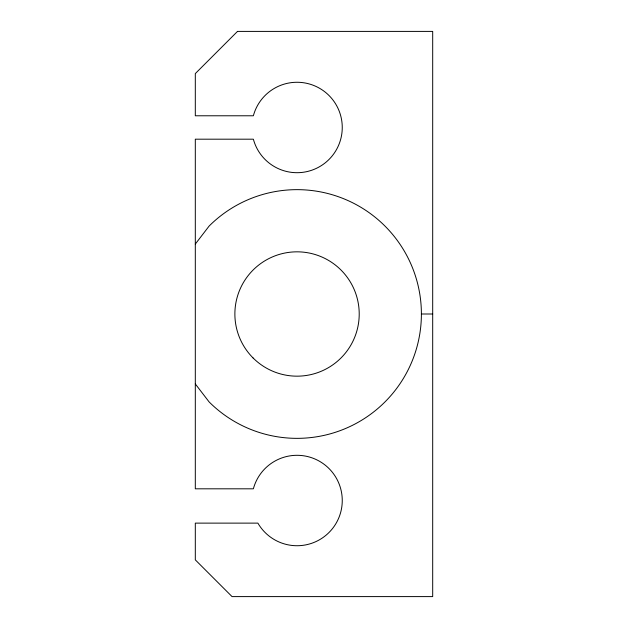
<?xml version="1.0" encoding="UTF-8"?>
<svg xmlns="http://www.w3.org/2000/svg" width="628" height="628" viewBox="0 0 628 628"><rect width="100%" height="100%" fill="white"/><g stroke="black" fill="none" stroke-linecap="round" stroke-linejoin="round"><path stroke-width="0.94" d="M195.308 244.072L209.116 226.072A124.344 124.344 0 0 1 384.972 226.072A124.344 124.344 0 0 1 384.972 401.928A124.344 124.344 0 0 1 209.116 401.928L195.308 383.928M421.388 314L432.692 314M237.502 31.4L195.308 73.594L195.308 115.78L253.367 115.78A45.216 45.216 0 0 1 322.98 90.448A45.216 45.216 0 0 1 322.98 164.52A45.216 45.216 0 0 1 253.367 139.188L195.308 139.188L195.308 488.812L253.367 488.812A45.216 45.216 0 0 1 319.652 461.36A45.216 45.216 0 0 1 329.017 532.489A45.216 45.216 0 0 1 257.888 523.124L195.308 523.124L195.308 559.862L232.046 596.6L432.692 596.6L432.692 31.4L237.502 31.4M253.084 357.96A62.172 62.172 0 0 0 357.096 330.093A62.172 62.172 0 0 0 280.952 253.948A62.172 62.172 0 0 0 253.084 357.96"/></g></svg>
